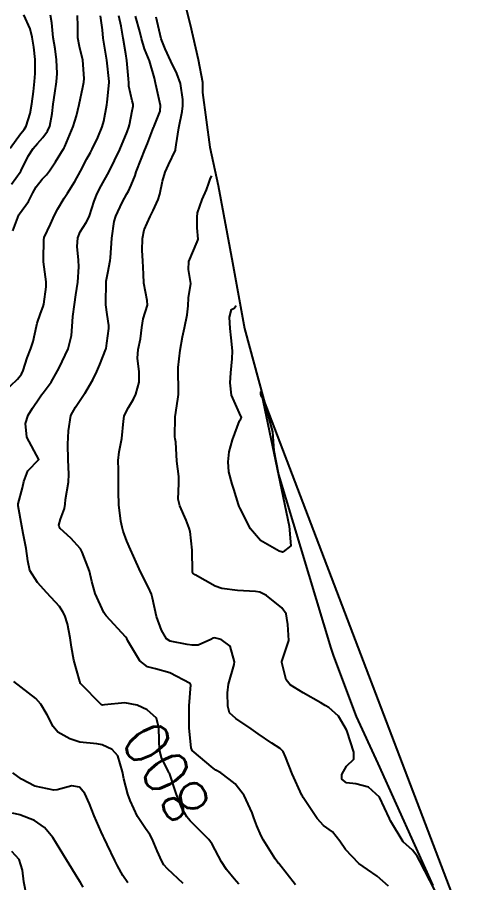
# Model space of a CAD drawing. Header units: metres. Extents: x 307586 to 320046, y 7427249 to 7434250.
# Drawn here: x 318173.3 to 318214.7, y 7431032 to 7431109.9 of the extents above; entities that cross this region are included whole.
import ezdxf
from ezdxf.enums import TextEntityAlignment as Align

# ---------------------------------------------------------------- set-up
doc = ezdxf.new("R2010")
doc.units = ezdxf.units.M
doc.header["$MEASUREMENT"] = 0
for name, color, linetype in [('Area', 45, 'Continuous'), ('Cotas', 45, 'Continuous'), ('Curvas de Nivel 1m', 11, 'Continuous'), ('Curvas de Nivel 5m', 15, 'Continuous')]:
    doc.layers.add(name, color=color, linetype=linetype)
doc.styles.add('Style-STANDARD', font='STANDARD.shx')

msp = doc.modelspace()

# ---------------------------------------------------------------- linework, layer by layer
at = {"layer": 'Area'}
msp.add_polyline3d([(318187.303, 7431115.497, 831.817), (318188.86, 7431109.237, 805.308), (318189.566, 7431106.096, 815.837), (318189.97, 7431104.069, 801.307), (318189.964, 7431103.134, 814.597), (318190.611, 7431098.219, 829.917), (318191.361, 7431094.751, 810.167), (318192.661, 7431087.824, 814.387), (318193.745, 7431081.899, 818.888), (318196.248, 7431072.586, 816.607), (318196.366, 7431070.895, 816.117), (318196.799, 7431068.735, 815.478), (318201.513, 7431053.119, 812.648), (318201.747, 7431052.404, 809.508), (318203.768, 7431046.963, 822.199), (318205.733, 7431042.746, 822.279), (318210.672, 7431031.768, 802.109)], dxfattribs=at)
at = {"layer": 'Curvas de Nivel 1m', "flags": 128}
for points, elevation in [([(318172.08, 7431076.129), (318173.335, 7431077.333), (318173.675, 7431077.771), (318173.837, 7431078.105), (318174.199, 7431079.257), (318174.525, 7431080.098), (318174.739, 7431080.73), (318175.034, 7431082.094), (318175.109, 7431082.38), (318175.404, 7431083.238), (318175.632, 7431083.867), (318175.687, 7431084.087), (318175.894, 7431085.628), (318175.898, 7431086.085), (318175.676, 7431087.872), (318175.658, 7431088.088), (318175.688, 7431089.881), (318175.735, 7431090.087), (318176.297, 7431091.286), (318176.664, 7431092.078), (318176.941, 7431092.654), (318177.528, 7431093.627), (318177.818, 7431094.066), (318178.474, 7431095.131), (318178.984, 7431096.049), (318179.574, 7431097.161), (318179.887, 7431097.73), (318180.053, 7431098.035), (318180.556, 7431099.068), (318180.945, 7431100.027), (318181.091, 7431100.545), (318181.36, 7431102.023), (318181.39, 7431102.267), (318181.56, 7431104.021), (318181.561, 7431104.114), (318181.374, 7431106.023), (318181.312, 7431106.399), (318181.03, 7431108.027), (318180.97, 7431108.768), (318180.799, 7431110.029)], 799), ([(318172.682, 7431098.124), (318173.596, 7431099.418), (318173.917, 7431099.789), (318174.119, 7431100.105), (318174.474, 7431101.248), (318174.624, 7431102.1), (318174.755, 7431103.21), (318174.864, 7431104.102), (318174.918, 7431104.847), (318174.904, 7431106.102), (318174.787, 7431107.196), (318174.638, 7431108.106), (318174.454, 7431108.853), (318173.884, 7431110.118)], 796), ([(318172.793, 7431094.872), (318173.561, 7431095.96), (318173.619, 7431096.052), (318173.656, 7431096.109), (318174.285, 7431097.394), (318174.748, 7431098.098), (318175.137, 7431098.545), (318175.593, 7431099.064), (318176.038, 7431099.646), (318176.231, 7431100.084), (318176.458, 7431101.244), (318176.55, 7431102.081), (318176.671, 7431103.052), (318176.839, 7431104.078), (318176.895, 7431104.847), (318176.843, 7431106.078), (318176.715, 7431107.057), (318176.549, 7431108.082), (318176.417, 7431109.382), (318176.305, 7431110.084)], 797), ([(318172.921, 7431090.689), (318173.442, 7431092.111), (318173.514, 7431092.221), (318174.313, 7431093.314), (318174.699, 7431094.098), (318175.002, 7431094.634), (318175.551, 7431095.315), (318175.925, 7431095.719), (318176.213, 7431096.083), (318176.751, 7431096.898), (318177.478, 7431098.071), (318177.518, 7431098.137), (318177.585, 7431098.272), (318178.332, 7431100.059), (318178.633, 7431101.04), (318178.879, 7431102.051), (318179.211, 7431103.609), (318179.289, 7431104.045), (318179.323, 7431104.38), (318179.213, 7431106.047), (318178.912, 7431107.268), (318178.762, 7431108.054), (318178.755, 7431109.096), (318178.727, 7431110.055)], 798), ([(318198.326, 7431031.805), (318196.812, 7431033.725), (318196.767, 7431033.775), (318196.722, 7431033.821), (318196.5, 7431034.142), (318195.454, 7431035.841), (318195.243, 7431036.24), (318194.856, 7431037.112), (318194.58, 7431037.853), (318194.421, 7431038.303), (318193.71, 7431039.862), (318192.903, 7431040.894), (318192.366, 7431041.339), (318191.601, 7431041.89), (318191.163, 7431042.144), (318190.917, 7431042.305), (318189.045, 7431043.919), (318188.936, 7431044.137), (318188.774, 7431045.922), (318188.754, 7431047.696), (318188.765, 7431047.923), (318188.91, 7431049.829), (318188.864, 7431049.922), (318187.017, 7431050.909), (318185.724, 7431051.261), (318185.025, 7431051.445), (318184.323, 7431051.977), (318183.259, 7431053.78), (318183.145, 7431053.989), (318183.055, 7431054.118), (318181.307, 7431056.017), (318181.204, 7431056.139), (318181.086, 7431056.321), (318180.302, 7431058.028), (318180.017, 7431059.128), (318179.798, 7431060.033), (318179.149, 7431061.761), (318178.994, 7431062.042), (318178.118, 7431063.011), (318177.171, 7431063.871), (318177.062, 7431064.071), (318177.049, 7431064.197), (318177.183, 7431064.723), (318177.565, 7431065.696), (318177.611, 7431066.064), (318177.642, 7431066.499), (318177.908, 7431068.06), (318177.939, 7431068.768), (318177.875, 7431070.061), (318177.852, 7431071.474), (318177.874, 7431072.061), (318177.899, 7431072.68), (318178.129, 7431074.057), (318178.54, 7431074.815), (318179.322, 7431075.971), (318179.351, 7431076.012), (318179.37, 7431076.04), (318180.11, 7431077.257), (318180.469, 7431078.029), (318180.725, 7431078.65), (318181.282, 7431080.021), (318181.299, 7431080.085), (318181.371, 7431080.574), (318181.532, 7431081.877), (318181.543, 7431082.018), (318181.54, 7431082.163), (318181.404, 7431083.154), (318181.283, 7431084.021), (318181.281, 7431084.155), (318181.302, 7431086.021), (318181.314, 7431086.152), (318181.452, 7431086.888), (318181.675, 7431088.017), (318181.699, 7431088.25), (318181.821, 7431090.015), (318182.014, 7431091.503), (318182.161, 7431092.01), (318182.744, 7431093.22), (318183.17, 7431093.995), (318183.294, 7431094.236), (318183.545, 7431094.784), (318183.894, 7431095.65), (318184.012, 7431095.986), (318184.436, 7431097.12), (318184.786, 7431097.978), (318185.013, 7431098.551), (318185.554, 7431099.97), (318185.57, 7431100.004), (318185.605, 7431100.09), (318186.144, 7431101.446), (318186.184, 7431101.964), (318185.771, 7431103.849), (318185.744, 7431103.969), (318185.66, 7431104.425), (318185.21, 7431105.977), (318184.76, 7431107.051), (318184.466, 7431107.989), (318184.323, 7431108.605), (318183.949, 7431109.997)], 801), ([(318206.685, 7431031.702), (318205.679, 7431032.595), (318204.808, 7431033.189), (318204.007, 7431033.738), (318202.831, 7431034.983), (318202.321, 7431035.758), (318201.654, 7431036.571), (318200.857, 7431037.161), (318200.259, 7431037.786), (318199.009, 7431039.681), (318198.942, 7431039.8), (318198.894, 7431039.9), (318198.011, 7431041.809), (318197.417, 7431043.327), (318197.208, 7431043.817), (318196.937, 7431044.089), (318196.207, 7431044.568), (318194.956, 7431045.396), (318194.325, 7431045.856), (318192.972, 7431046.776), (318192.388, 7431047.29), (318192.238, 7431047.881), (318192.201, 7431049.082), (318192.295, 7431049.881), (318192.8, 7431051.644), (318192.831, 7431051.873), (318192.449, 7431053.281), (318191.641, 7431053.891), (318191.055, 7431054.039), (318190.928, 7431054.028), (318190.701, 7431053.904), (318189.578, 7431053.384), (318189.048, 7431053.389), (318188.581, 7431053.459), (318187.051, 7431053.738), (318186.737, 7431053.953), (318186.287, 7431054.735), (318185.837, 7431055.962), (318185.463, 7431057.603), (318185.372, 7431057.967), (318185.109, 7431058.584), (318184.387, 7431059.977), (318183.745, 7431061.383), (318183.487, 7431061.987), (318183.161, 7431062.76), (318182.83, 7431063.656), (318182.738, 7431063.997), (318182.625, 7431064.554), (318182.443, 7431066.001), (318182.403, 7431067.19), (318182.407, 7431068.002), (318182.405, 7431069.172), (318182.386, 7431070.003), (318182.47, 7431070.786), (318182.717, 7431071.998), (318182.85, 7431073.558), (318182.925, 7431073.996), (318183.028, 7431074.263), (318183.305, 7431074.764), (318183.772, 7431075.53), (318183.976, 7431075.983), (318184.269, 7431077.045), (318184.267, 7431077.981), (318184.122, 7431079.216), (318184.192, 7431079.982), (318184.396, 7431080.961), (318184.495, 7431081.979), (318184.631, 7431082.747), (318185.015, 7431083.974), (318185.002, 7431084.391), (318184.694, 7431085.977), (318184.652, 7431086.777), (318184.61, 7431087.979), (318184.551, 7431088.901), (318184.57, 7431089.979), (318184.717, 7431090.756), (318185.264, 7431091.972), (318185.35, 7431092.137), (318185.518, 7431092.5), (318185.989, 7431093.504), (318186.12, 7431093.964), (318186.356, 7431095.157), (318186.606, 7431095.96), (318186.909, 7431096.617), (318187.524, 7431097.951), (318187.537, 7431097.997), (318187.588, 7431098.418), (318187.824, 7431099.947), (318188.146, 7431101.421), (318188.204, 7431101.941), (318188.183, 7431102.487), (318187.986, 7431103.945), (318187.666, 7431104.838), (318187.127, 7431105.956), (318186.593, 7431107.061), (318186.242, 7431107.965), (318185.791, 7431109.9)], 802), ([(318212.184, 7431028.792), (318209.509, 7431033.953), (318209.258, 7431034.385), (318208.832, 7431034.933), (318208.009, 7431035.688), (318206.862, 7431037.567), (318206.825, 7431037.663), (318206.809, 7431037.701), (318206.786, 7431037.78), (318205.88, 7431039.715), (318204.902, 7431040.602), (318203.752, 7431040.894), (318202.905, 7431040.991), (318202.482, 7431041.33), (318202.478, 7431041.757), (318202.92, 7431042.507), (318203.556, 7431043.114), (318203.568, 7431043.744), (318202.961, 7431045.601), (318202.907, 7431045.751), (318202.201, 7431046.987), (318201.308, 7431047.775), (318200.986, 7431047.963), (318200.589, 7431048.184), (318199.003, 7431049.109), (318197.841, 7431049.818), (318197.471, 7431050.276), (318197.093, 7431051.829), (318197.106, 7431051.901), (318197.734, 7431053.82), (318197.645, 7431055.25), (318197.549, 7431055.823), (318197.479, 7431056.216), (318197.092, 7431056.738), (318195.72, 7431057.844), (318195.107, 7431058.148), (318194.737, 7431058.223), (318193.107, 7431058.302), (318191.689, 7431058.472), (318191.111, 7431058.683), (318189.311, 7431059.729), (318189.122, 7431059.837), (318189.086, 7431059.884), (318189.077, 7431059.921), (318189.071, 7431059.974), (318189.045, 7431061.922), (318188.852, 7431063.607), (318188.751, 7431063.926), (318188.482, 7431064.632), (318187.929, 7431065.939), (318187.783, 7431066.516), (318187.834, 7431067.941), (318187.84, 7431068.552), (318187.66, 7431069.944), (318187.56, 7431071.655), (318187.499, 7431071.947), (318187.465, 7431072.137), (318187.499, 7431073.947), (318187.743, 7431075.517), (318187.806, 7431075.943), (318187.811, 7431076.426), (318187.773, 7431077.944), (318187.789, 7431078.385), (318187.955, 7431079.941), (318188.175, 7431081.145), (318188.343, 7431081.936), (318188.59, 7431083.118), (318188.67, 7431083.931), (318188.714, 7431084.64), (318188.9, 7431085.928), (318188.717, 7431087.192), (318188.73, 7431087.931), (318189.481, 7431089.686), (318189.554, 7431089.847), (318189.56, 7431089.919), (318189.498, 7431090.953), (318189.477, 7431091.921), (318189.517, 7431092.298), (318189.937, 7431093.508), (318190.32, 7431094.36), (318190.533, 7431094.957), (318190.678, 7431095.404), (318190.813, 7431095.62)], 803), ([(318195.223, 7431076.15), (318195.175, 7431076.156), (318195.165, 7431076.011), (318195.21, 7431075.851), (318195.321, 7431075.699), (318195.429, 7431075.286), (318197.755, 7431064.104), (318197.901, 7431062.332), (318197.208, 7431061.774), (318197.152, 7431061.77), (318196.868, 7431061.833), (318195.163, 7431062.817), (318194.279, 7431063.859), (318193.333, 7431065.737), (318193.265, 7431065.869), (318193.205, 7431066.034), (318192.768, 7431067.426), (318192.62, 7431067.879), (318192.337, 7431068.986), (318192.26, 7431069.885), (318192.359, 7431070.781), (318192.667, 7431071.879), (318193.29, 7431073.582), (318193.404, 7431073.756), (318193.47, 7431073.868), (318193.299, 7431074.254), (318192.576, 7431075.881), (318192.438, 7431076.987), (318192.509, 7431077.883), (318192.642, 7431079.16), (318192.649, 7431079.881), (318192.533, 7431081.035), (318192.453, 7431081.884), (318192.384, 7431082.904), (318192.562, 7431083.588), (318192.805, 7431083.706), (318192.917, 7431083.872), (318193.013, 7431083.92)], 804), ([(318214.705, 7431024.954), (318195.513, 7431075.4)], 804), ([(318188.219, 7431031.926), (318186.806, 7431033.244), (318186.48, 7431033.615), (318186.294, 7431033.948), (318185.896, 7431034.885), (318185.448, 7431035.961), (318185.232, 7431036.35), (318184.852, 7431036.871), (318184.12, 7431037.977), (318183.446, 7431039.415), (318183.252, 7431039.986), (318182.903, 7431041.361), (318182.781, 7431041.992), (318182.355, 7431043.427), (318181.833, 7431044.007), (318180.939, 7431044.419), (318180.468, 7431044.497), (318178.942, 7431044.656), (318178.042, 7431044.954), (318176.955, 7431045.562), (318176.525, 7431046.067), (318175.998, 7431047.104), (318175.427, 7431048.086), (318174.988, 7431048.571), (318173.003, 7431050.11)], 799), ([(318183.251, 7431031.985), (318182.8, 7431032.652), (318182.324, 7431033.513), (318182.073, 7431034.001), (318181.402, 7431035.444), (318181.11, 7431036.016), (318181.021, 7431036.194), (318180.848, 7431036.575), (318180.22, 7431038.026), (318179.798, 7431039.106), (318179.384, 7431040.035), (318178.891, 7431040.603), (318178.212, 7431040.728), (318176.888, 7431040.377), (318176.606, 7431040.345), (318174.892, 7431040.682), (318173.681, 7431041.322), (318172.91, 7431041.908)], 798), ([(318179.226, 7431031.596), (318178.996, 7431032.038), (318178.796, 7431032.362), (318177.727, 7431034.051), (318176.835, 7431035.521), (318176.495, 7431036.065), (318175.759, 7431036.983), (318174.858, 7431037.62), (318173.553, 7431038.103), (318172.865, 7431038.274)], 797), ([(318174.154, 7431030.714), (318173.902, 7431032.099), (318173.765, 7431033.139), (318173.481, 7431034.103), (318172.823, 7431034.81)], 796)]:
    msp.add_lwpolyline(points, dxfattribs=dict(at, elevation=elevation))
at = {"layer": 'Curvas de Nivel 5m', "elevation": 800, "flags": 128}
msp.add_lwpolyline([(318193.231, 7431031.866), (318192.798, 7431032.362), (318192.109, 7431033.183), (318191.67, 7431033.887), (318190.836, 7431035.467), (318190.519, 7431035.903), (318188.859, 7431037.57), (318188.566, 7431037.923), (318188.13, 7431038.668), (318187.631, 7431039.933), (318186.985, 7431041.866), (318186.95, 7431041.94), (318186.914, 7431041.999), (318186.265, 7431043.289), (318186.111, 7431043.952), (318186.064, 7431044.836), (318186.05, 7431045.954), (318185.812, 7431046.802), (318184.979, 7431047.552), (318184.092, 7431047.979), (318182.985, 7431048.205), (318181.137, 7431048.018), (318180.983, 7431047.998), (318180.885, 7431048.021), (318179.002, 7431049.932), (318178.969, 7431050.007), (318178.959, 7431050.041), (318178.934, 7431050.111), (318178.398, 7431052.05), (318178.192, 7431053.201), (318178.059, 7431054.055), (318177.828, 7431055.302), (318177.573, 7431056.063), (318177.411, 7431056.389), (318177.091, 7431056.855), (318175.964, 7431058.081), (318175.112, 7431059.011), (318174.427, 7431060.097), (318174.258, 7431060.977), (318174.115, 7431062.1), (318173.836, 7431063.434), (318173.708, 7431064.105), (318173.388, 7431065.92), (318173.393, 7431066.108), (318173.778, 7431067.543), (318173.912, 7431068.103), (318174.26, 7431069.073), (318175.243, 7431070.09), (318174.16, 7431072.101), (318174.039, 7431073.348), (318174.28, 7431074.1), (318174.679, 7431074.72), (318175.316, 7431075.64), (318175.497, 7431075.911), (318175.639, 7431076.087), (318176.356, 7431077.057), (318176.919, 7431078.074), (318177.06, 7431078.358), (318177.351, 7431078.914), (318177.892, 7431080.062), (318178.196, 7431081.243), (318178.254, 7431082.057), (318178.318, 7431082.973), (318178.443, 7431084.055), (318178.568, 7431084.911), (318178.752, 7431086.05), (318178.844, 7431087.436), (318178.816, 7431088.05), (318178.703, 7431089.279), (318178.746, 7431090.051), (318178.959, 7431090.58), (318179.504, 7431091.432), (318179.719, 7431091.829), (318179.795, 7431092.037), (318180.218, 7431093.341), (318180.5, 7431094.03), (318180.843, 7431094.727), (318181.563, 7431096.02), (318182.515, 7431098.006), (318183.186, 7431099.583), (318183.329, 7431099.994), (318183.385, 7431100.215), (318183.625, 7431101.479), (318183.718, 7431101.903), (318183.729, 7431101.989), (318183.719, 7431102.074), (318183.637, 7431102.364), (318183.346, 7431103.699), (318183.325, 7431104.003), (318183.31, 7431104.352), (318183.171, 7431106.005), (318183.081, 7431106.614), (318182.823, 7431108.009), (318182.64, 7431109.085), (318182.44, 7431110.013)], dxfattribs=at)

# ---------------------------------------------------------------- texts
at = {"layer": 'Cotas', "style": 'Style-STANDARD'}
msp.add_text('800', height=4, rotation=122.587, dxfattribs=at).set_placement((318186.675, 7431041.943, 800), align=Align.MIDDLE_CENTER)

doc.saveas('drawing.dxf')
